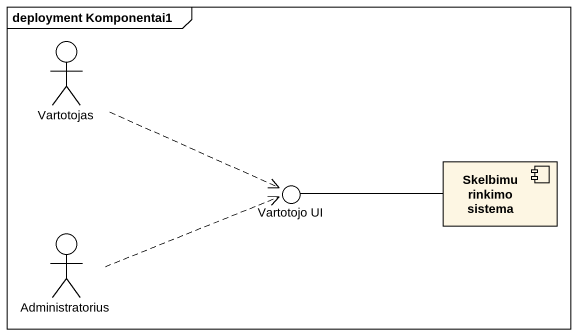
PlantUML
@startuml
mainframe deployment Komponentai1
actor Vartotojas
component "Skelbimu rinkimo sistema" as Skelbimu_rinkimo_sistema
() "Vartotojo UI" as Vartotojo_UI
actor Administratorius
Vartotojas .right.> Vartotojo_UI
Skelbimu_rinkimo_sistema -left- Vartotojo_UI
Administratorius .right.> Vartotojo_UI
@enduml
